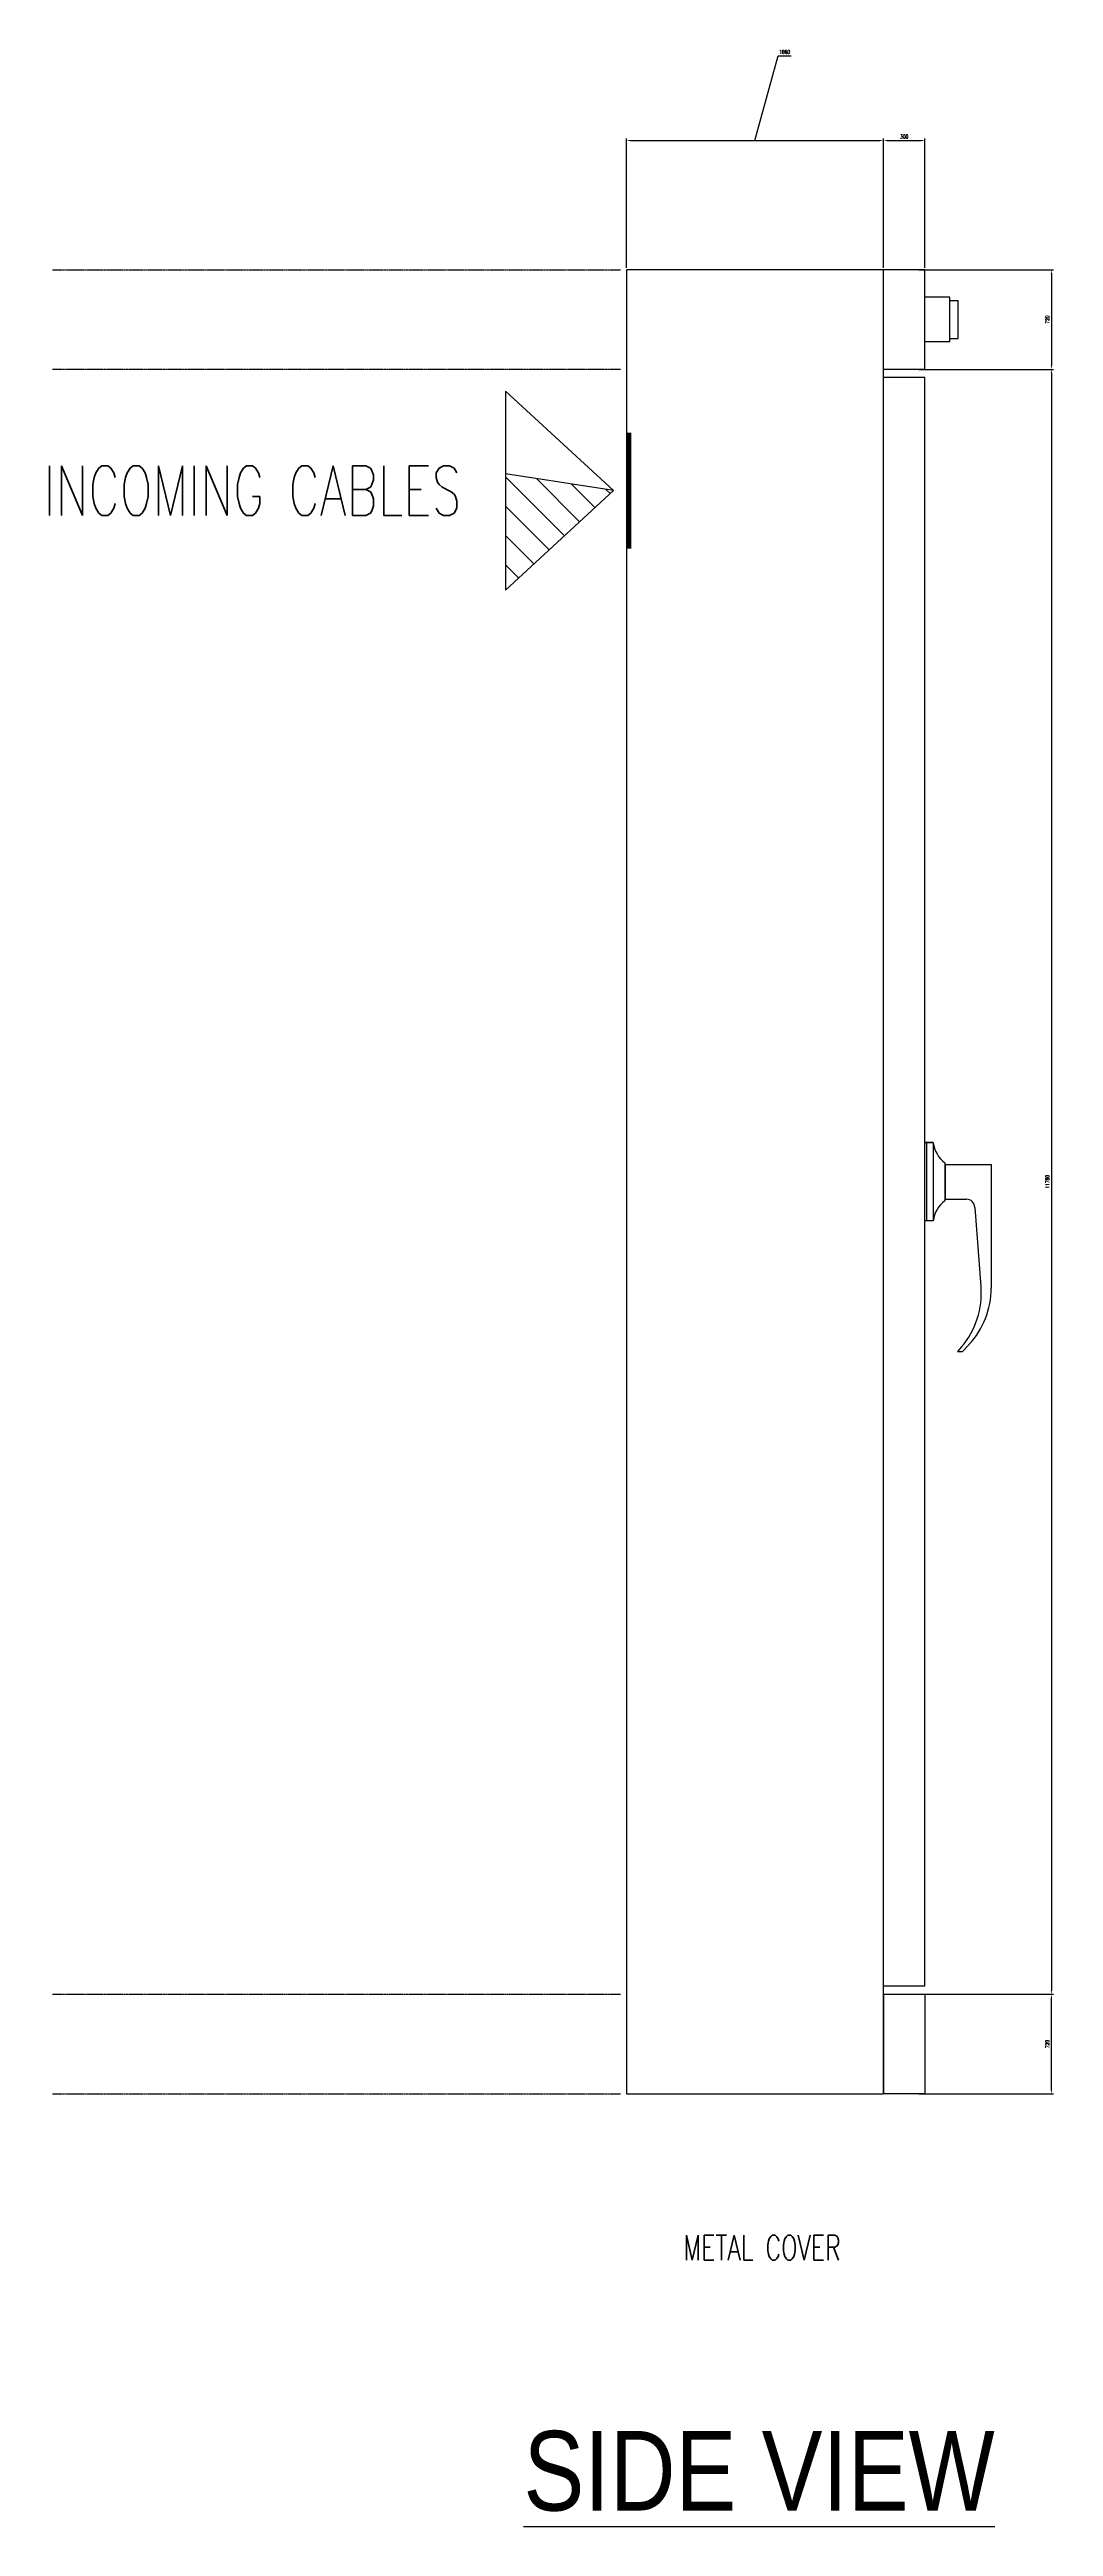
# Model space of a CAD drawing. Extents: x -5343388 to 7033982, y -486386 to 188356.
# Drawn here: x 1011978 to 1019243, y 133399 to 151325 of the extents above; entities that cross this region are included whole.
import ezdxf
from ezdxf.enums import TextEntityAlignment as Align

# ---------------------------------------------------------------- set-up
doc = ezdxf.new("R2010")
doc.units = 0
doc.header["$MEASUREMENT"] = 0
doc.linetypes.add('HIDDEN', pattern=[0.375, 0.25, -0.125])
for name, color, linetype in [('CHANGE', 4, 'Continuous'), ('Dim', 9, 'Continuous'), ('FRAME', 3, 'Continuous'), ('text', 2, 'Continuous')]:
    doc.layers.add(name, color=color, linetype=linetype)
doc.styles.add('SIMPLEX', font='SIMPLEX.shx', dxfattribs={"width": 0.7})
doc.styles.add('VNI-HELVE-CONDENSE', font='')
doc.styles.get('VNI-HELVE-CONDENSE').set_extended_font_data('VNI-Helve-Condense')
doc.dimstyles.new('STANDARD$0', dxfattribs={"dimscale": 2, "dimtxt": 12, "dimasz": 13, "dimexe": 10, "dimexo": 10, "dimgap": 10, "dimtad": 1, "dimdec": 0, "dimzin": 0, "dimdsep": 46, "dimtxsty": 'VNI-HELVE-CONDENSE', "dimcen": 2, "dimdle": 2, "dimclrd": 1, "dimclre": 1, "dimclrt": 2, "dimadec": 0, "dimazin": 0, "dimtfac": 1, "dimtdec": 0, "dimtofl": 0, "dimtmove": 0, "dimatfit": 3, "dimfxl": 1, "dimtolj": 1, "dimtzin": 0, "dimarcsym": 1})

# ---------------------------------------------------------------- blocks, each defined once
blk = doc.blocks.new('*D438')
at = {"layer": 'DEFPOINTS', "color": 0, "transparency": 16777216}
for p in [(1018013, 150666), (1016153, 149730), (1018013, 149730)]:
    blk.add_point(p, dxfattribs=at)
at = {"layer": 'Dim', "color": 8, "lineweight": -2, "transparency": 16777216}
for p, q in [((1017083, 150666), (1017251, 151278)), ((1017251, 151278), (1017344, 151278)), ((1016153, 149745), (1016153, 150681)), ((1016180, 150666), (1017986, 150666)), ((1018013, 149745), (1018013, 150681))]:
    blk.add_line(p, q, dxfattribs=at)
at = {"layer": 'Dim', "color": 8, "transparency": 16777216}
for points in [[(1016180, 150671), (1016180, 150662), (1016153, 150666)], [(1017986, 150671), (1017986, 150662), (1018013, 150666)]]:
    blk.add_solid(points, dxfattribs=at)
at = {"layer": 'Dim', "color": 6, "transparency": 16777216, "insert": (1017298, 151307), "char_height": 27, "attachment_point": 5, "style": 'SIMPLEX'}
blk.add_mtext('\\A1;1860', dxfattribs=at)
blk = doc.blocks.new('*D439')
at = {"layer": 'DEFPOINTS', "color": 0, "transparency": 16777216}
for p in [(1018253, 149010), (1018253, 137250), (1019228, 137250)]:
    blk.add_point(p, dxfattribs=at)
at = {"layer": 'Dim', "color": 8, "lineweight": -2, "transparency": 16777216}
for p, q in [((1018268, 149010), (1019243, 149010)), ((1019228, 148983), (1019228, 137277)), ((1018268, 137250), (1019243, 137250))]:
    blk.add_line(p, q, dxfattribs=at)
at = {"layer": 'Dim', "color": 8, "transparency": 16777216}
for points in [[(1019223, 148983), (1019232, 148983), (1019228, 149010)], [(1019223, 137277), (1019232, 137277), (1019228, 137250)]]:
    blk.add_solid(points, dxfattribs=at)
at = {"layer": 'Dim', "color": 6, "transparency": 16777216, "insert": (1019199, 143130), "char_height": 27, "attachment_point": 5, "rotation": 90, "style": 'SIMPLEX'}
blk.add_mtext('\\A1;11760', dxfattribs=at)
blk = doc.blocks.new('*D440')
at = {"layer": 'DEFPOINTS', "color": 0, "transparency": 16777216}
for p in [(1018253, 149730), (1018253, 149010), (1019228, 149010)]:
    blk.add_point(p, dxfattribs=at)
at = {"layer": 'Dim', "color": 8, "lineweight": -2, "transparency": 16777216}
for p, q in [((1018268, 149730), (1019243, 149730)), ((1019228, 149703), (1019228, 149037)), ((1018268, 149010), (1019243, 149010))]:
    blk.add_line(p, q, dxfattribs=at)
at = {"layer": 'Dim', "color": 8, "transparency": 16777216}
for points in [[(1019223, 149703), (1019232, 149703), (1019228, 149730)], [(1019223, 149037), (1019232, 149037), (1019228, 149010)]]:
    blk.add_solid(points, dxfattribs=at)
at = {"layer": 'Dim', "color": 6, "transparency": 16777216, "insert": (1019199, 149370), "char_height": 27, "attachment_point": 5, "rotation": 90, "style": 'SIMPLEX'}
blk.add_mtext('\\A1;720', dxfattribs=at)
blk = doc.blocks.new('*D441')
at = {"layer": 'DEFPOINTS', "color": 0, "transparency": 16777216}
for p in [(1018253, 137250), (1019228, 137250), (1018253, 136530)]:
    blk.add_point(p, dxfattribs=at)
at = {"layer": 'Dim', "color": 8, "lineweight": -2, "transparency": 16777216}
for p, q in [((1018268, 137250), (1019243, 137250)), ((1019228, 136557), (1019228, 137223)), ((1018268, 136530), (1019243, 136530))]:
    blk.add_line(p, q, dxfattribs=at)
at = {"layer": 'Dim', "color": 8, "transparency": 16777216}
for points in [[(1019223, 137223), (1019232, 137223), (1019228, 137250)], [(1019223, 136557), (1019232, 136557), (1019228, 136530)]]:
    blk.add_solid(points, dxfattribs=at)
at = {"layer": 'Dim', "color": 6, "transparency": 16777216, "insert": (1019199, 136890), "char_height": 27, "attachment_point": 5, "rotation": 90, "style": 'SIMPLEX'}
blk.add_mtext('\\A1;720', dxfattribs=at)
blk = doc.blocks.new('*D468')
at = {"layer": 'DEFPOINTS', "color": 0, "transparency": 16777216}
for p in [(1018313, 150666), (1018013, 149730), (1018313, 149730)]:
    blk.add_point(p, dxfattribs=at)
at = {"layer": 'Dim', "color": 8, "lineweight": -2, "transparency": 16777216}
for p, q in [((1018013, 149745), (1018013, 150681)), ((1018040, 150666), (1018286, 150666)), ((1018313, 149745), (1018313, 150681))]:
    blk.add_line(p, q, dxfattribs=at)
at = {"layer": 'Dim', "color": 8, "transparency": 16777216}
for points in [[(1018040, 150671), (1018040, 150662), (1018013, 150666)], [(1018286, 150671), (1018286, 150662), (1018313, 150666)]]:
    blk.add_solid(points, dxfattribs=at)
at = {"layer": 'Dim', "color": 6, "transparency": 16777216, "insert": (1018163, 150695), "char_height": 27, "attachment_point": 5, "style": 'SIMPLEX'}
blk.add_mtext('\\A1;300', dxfattribs=at)
blk = doc.blocks.new('LOCK NEW_S')
at = {"layer": 'CHANGE', "linetype": 'Continuous'}
for p, q in [((1, 23.6), (1, -23.6)), ((12.1, 11.5), (12.1, -11.5)), ((12.1, 10.5), (40, 10.5)), ((12.3, 10.5), (12.3, -10.5)), ((40, 10.5), (40, -64.1)), ((12.1, -10.5), (25, -10.5)), ((30, -15.5), (33.8, -63.2)), ((22.1, -99.6), (19.6, -102.4)), ((19.6, -102.4), (22.6, -102.4)), ((22.6, -102.4), (26.6, -98.2))]:
    blk.add_line(p, q, dxfattribs=at)
blk.add_lwpolyline([(5, 23.6), (0, 23.6), (5, 23.6), (5, -23.6), (0, -23.6), (0, 23.6)], dxfattribs=at)
for centre, radius, start, end in [((23, 26), 18.2, 187.6591, 233.0567), ((23, -26), 18.2, 126.9433, 172.3409), ((25, -15.5), 5, 0, 90), ((-16, -67.2), 50, 319.5593, 4.6025), ((-10, -64.1), 50, 316.9871, 0)]:
    blk.add_arc(centre, radius, start, end, dxfattribs=at)

msp = doc.modelspace()

# ---------------------------------------------------------------- hatches: boundary and pattern name
at = {"layer": 'CHANGE', "linetype": 'Continuous'}
h = msp.add_hatch(dxfattribs=at)
h.set_pattern_fill('ANSI31', color=256, scale=1200, angle=90, style=0)
h.set_pattern_definition([(135, (1071574.19, 124603.54), (-106.066, -106.066), [])])
h.paths.add_polyline_path([(1015278.16098, 148252.84735), (1016058.16098, 148132.84735), (1015278.16098, 147412.84735)])

# ---------------------------------------------------------------- linework, layer by layer
for p, q in [((1018012.81353, 149010.34735), (1018012.81353, 149730.34735)), ((1018312.81353, 149268.34735), (1018312.81353, 149592.34735)), ((1018012.81353, 137250.34735), (1018012.81353, 136530.34735))]:
    msp.add_line(p, q)
at = {"layer": 'CHANGE', "linetype": 'HIDDEN', "ltscale": 1.5}
for p, q in [((1011998.93345, 149730.34735), (1016110.02232, 149730.34735)), ((1011998.93345, 149010.34735), (1016110.02232, 149010.34735)), ((1011998.93345, 137250.34735), (1016110.02232, 137250.34735)), ((1011998.93345, 136530.34735), (1016110.02232, 136530.34735))]:
    msp.add_line(p, q, dxfattribs=at)
at = {"layer": 'CHANGE'}
for p, q in [((1018492.81353, 149532.34735), (1018312.81353, 149532.34735)), ((1018492.81353, 149208.34735), (1018492.81353, 149532.34735)), ((1018492.81353, 149508.34735), (1018552.81353, 149508.34735)), ((1018552.81353, 149232.34735), (1018552.81353, 149508.34735)), ((1018492.81353, 149208.34735), (1018312.81353, 149208.34735)), ((1018492.81353, 149232.34735), (1018552.81353, 149232.34735))]:
    msp.add_line(p, q, dxfattribs=at)
at = {"layer": 'CHANGE', "linetype": 'Continuous'}
msp.add_line((1016058.16098, 148132.84735), (1015278.16098, 148252.84735), dxfattribs=at)
msp.add_lwpolyline([(1015278.16098, 148852.84735), (1015278.16098, 147412.84735), (1016058.16098, 148132.84735), (1016058.16098, 148132.84735)], close=True, dxfattribs=at)
at = {"layer": 'Dim', "ltscale": 50, "const_width": 36}
msp.add_lwpolyline([(1016170.81353, 147712.84735), (1016170.81353, 148552.84735)], dxfattribs=at)
at = {"layer": 'FRAME'}
msp.add_lwpolyline([(1016152.81353, 136530.34735), (1018012.81353, 136530.34735), (1018012.81353, 149730.34735), (1016152.81353, 149730.34735)], close=True, dxfattribs=at)
at = {"layer": 'FRAME', "color": 7}
for points in [[(1018012.81353, 149010.34735), (1018312.81353, 149010.34735), (1018312.81353, 149730.34735), (1018012.81353, 149730.34735)], [(1018012.81353, 137250.34735), (1018312.81353, 137250.34735), (1018312.81353, 136530.34735), (1018012.81353, 136530.34735)]]:
    msp.add_lwpolyline(points, dxfattribs=at)
at = {"layer": 'FRAME'}
msp.add_lwpolyline([(1018012.81353, 137310.34735), (1018312.81353, 137310.34735), (1018312.81353, 148950.34735), (1018012.81353, 148950.34735)], dxfattribs=at)

# ---------------------------------------------------------------- block references
at = {"layer": 'Dim', "ltscale": 50, "xscale": 12, "yscale": 12, "zscale": 12}
msp.add_blockref('LOCK NEW_S', (1018312.81353, 143130.34735), dxfattribs=at)

# ---------------------------------------------------------------- texts
at = {"layer": 'text', "linetype": 'ByBlock', "style": 'SIMPLEX', "width": 0.7}
msp.add_text('INCOMING CABLES', height=360, dxfattribs=at).set_placement((1013447.17141, 148132.84735), align=Align.MIDDLE)
at = {"layer": 'text', "style": 'SIMPLEX', "width": 0.7}
msp.add_text('METAL COVER', height=180, dxfattribs=at).set_placement((1017134.47519, 135415.9438), align=Align.MIDDLE)
at = {"layer": 'text', "color": 0, "linetype": 'ByBlock', "style": 'VNI-HELVE-CONDENSE'}
msp.add_text('%%USIDE VIEW', height=576, dxfattribs=at).set_placement((1017112.81353, 133802.20076), align=Align.MIDDLE)

# ---------------------------------------------------------------- dimensions: what is measured, and where the dimension line sits
at = {"layer": 'Dim'}
dim = msp.add_linear_dim(base=(1018012.81353, 150666.3474), p1=(1016152.81353, 149730.34735), p2=(1018012.81353, 149730.34735), dimstyle='STANDARD$0', override={"dimscale": 1.5, "dimtxt": 18, "dimasz": 18, "dimtxsty": 'SIMPLEX', "dimclrd": 8, "dimclre": 8, "dimclrt": 6, "dimtmove": 1}, dxfattribs=at)
dim.commit()
dim.dimension.update_dxf_attribs({"geometry": '*D438', "text_midpoint": (1017266.41353, 151278.3474), "dimtype": 160})
dim = msp.add_linear_dim(base=(1018312.81353, 150666.3474), p1=(1018012.81353, 149730.34735), p2=(1018312.81353, 149730.34735), dimstyle='STANDARD$0', override={"dimscale": 1.5, "dimtxt": 18, "dimasz": 18, "dimtxsty": 'SIMPLEX', "dimclrd": 8, "dimclre": 8, "dimclrt": 6, "dimtmove": 1}, dxfattribs=at)
dim.commit()
dim.dimension.update_dxf_attribs({"geometry": '*D468', "text_midpoint": (1018162.81353, 150694.8474)})
for base, p1, p2, angle, picture, middle in [((1019227.81353, 149010.34735), (1018252.81353, 149730.34735), (1018252.81353, 149010.34735), 90, '*D440', (1019227.81353, 149370.34735)), ((1019227.81353, 137250.34735), (1018252.81353, 149010.34735), (1018252.81353, 137250.34735), 90, '*D439', (1019227.81353, 143130.34735)), ((1019227.81353, 137250.34735), (1018252.81353, 136530.34735), (1018252.81353, 137250.34735), 270, '*D441', (1019227.81353, 136890.34735))]:
    dim = msp.add_linear_dim(base=base, p1=p1, p2=p2, angle=angle, dimstyle='STANDARD$0', override={"dimscale": 1.5, "dimtxt": 18, "dimasz": 18, "dimtxsty": 'SIMPLEX', "dimclrd": 8, "dimclre": 8, "dimclrt": 6, "dimtmove": 1}, dxfattribs=at)
    dim.commit()
    dim.dimension.update_dxf_attribs({"geometry": picture, "text_midpoint": middle, "dimtype": 160})

doc.saveas('drawing.dxf')
